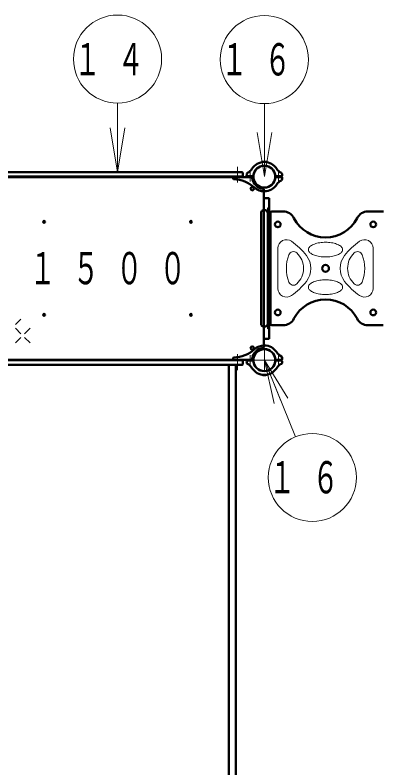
# Model space of a CAD drawing. Units: millimetres on the paper, scale 1:60. Extents: x -385 to 0, y -594 to 267.
# Drawn here: x -310.4 to -285.6, y 152.1 to 203.4 of the extents above; entities that cross this region are included whole.
import ezdxf

# ---------------------------------------------------------------- set-up
doc = ezdxf.new("R2010")
doc.units = ezdxf.units.MM
doc.linetypes.add('USER1', pattern=[4.5, 2.5, -2])
doc.linetypes.add('USER2', pattern=[6, 3, -1, 1, -1])
doc.layers.add('LY_1', color=140, linetype='Continuous', lineweight=50)
doc.styles.add('ＭＳ ゴシック', font='')
doc.styles.get('ＭＳ ゴシック').set_extended_font_data('MS Gothic')

msp = doc.modelspace()

# ---------------------------------------------------------------- linework, layer by layer
at = {"layer": 'LY_1', "color": 7, "lineweight": 13}
for p, q in [((-303.393, 192.749), (-303.393, 197.442)), ((-293.393, 192.432), (-293.393, 197.41)), ((-303.393, 192.749), (-303.893, 195.749)), ((-302.893, 195.749), (-303.393, 192.749)), ((-303.393, 192.749), (-303.393, 195.749)), ((-293.393, 192.432), (-293.893, 195.432)), ((-292.893, 195.432), (-293.393, 192.432)), ((-293.393, 192.432), (-293.393, 195.432)), ((-292.465, 184.81), (-292.465, 187.554)), ((-285.987, 184.81), (-285.987, 187.554)), ((-309.974, 182.725), (-310.349, 182.35)), ((-310.349, 182.1), (-309.974, 181.725)), ((-309.349, 182.1), (-309.724, 181.725)), ((-309.974, 181.475), (-310.349, 181.1)), ((-309.724, 181.475), (-309.349, 181.1)), ((-292.721, 176.966), (-293.393, 179.932)), ((-293.393, 179.932), (-291.796, 177.344)), ((-293.393, 179.932), (-292.259, 177.155)), ((-293.393, 179.932), (-291.261, 174.713))]:
    msp.add_line(p, q, dxfattribs=at)
at = {"layer": 'LY_1'}
for p, q in [((-293.56, 193.418), (-293.56, 193.421)), ((-293.226, 193.418), (-293.226, 193.421)), ((-303.393, 192.407), (-312.483, 192.407)), ((-294.935, 192.749), (-311.851, 192.749)), ((-294.935, 192.432), (-311.851, 192.432)), ((-303.393, 192.407), (-294.303, 192.407)), ((-295.517, 192.372), (-295.512, 192.284)), ((-294.174, 192.407), (-295.484, 192.407)), ((-294.851, 192.665), (-294.851, 192.515)), ((-294.6, 192.491), (-294.596, 192.613)), ((-294.174, 192.457), (-294.567, 192.457)), ((-292.612, 192.457), (-292.219, 192.457)), ((-292.612, 192.407), (-292.219, 192.407)), ((-292.186, 192.491), (-292.19, 192.622)), ((-292.186, 192.372), (-292.19, 192.251)), ((-293.418, 186.182), (-293.418, 191.522)), ((-293.393, 190.974), (-293.076, 190.974)), ((-293.076, 190.974), (-293.076, 181.39)), ((-293.62, 189.932), (-293.62, 182.432)), ((-293.166, 189.932), (-293.166, 182.432)), ((-292.976, 189.974), (-292.976, 182.39)), ((-292.893, 190.057), (-292.117, 190.057)), ((-285.286, 190.057), (-286.336, 190.057)), ((-293.418, 186.182), (-293.418, 180.842)), ((-292.893, 182.307), (-292.117, 182.307)), ((-285.301, 182.307), (-286.336, 182.307)), ((-293.393, 181.39), (-293.076, 181.39)), ((-295.517, 179.992), (-295.512, 180.079)), ((-292.186, 179.991), (-292.19, 180.113)), ((-303.393, 179.957), (-312.483, 179.957)), ((-294.901, 179.932), (-311.885, 179.932)), ((-294.901, 179.615), (-311.885, 179.615)), ((-303.393, 179.957), (-294.303, 179.957)), ((-295.81, 113.387), (-295.81, 179.615)), ((-294.174, 179.957), (-295.484, 179.957)), ((-295.343, 113.387), (-295.343, 179.615)), ((-294.851, 179.665), (-294.851, 179.882)), ((-294.6, 179.872), (-294.596, 179.751)), ((-294.174, 179.907), (-294.567, 179.907)), ((-292.612, 179.957), (-292.219, 179.957)), ((-292.612, 179.907), (-292.219, 179.907)), ((-292.186, 179.872), (-292.19, 179.741)), ((-293.56, 178.946), (-293.56, 178.943)), ((-293.226, 178.946), (-293.226, 178.943))]:
    msp.add_line(p, q, dxfattribs=at)
at = {"layer": 'LY_1', "color": 7, "linetype": 'USER2', "lineweight": 13}
for p, q in [((-295.226, 192.026), (-295.226, 193.111)), ((-294.351, 192.764), (-294.351, 192.1)), ((-292.435, 192.764), (-292.435, 192.1)), ((-293.393, 180.682), (-293.393, 179.182)), ((-295.226, 180.338), (-295.226, 179.252)), ((-294.351, 179.6), (-294.351, 180.264)), ((-292.435, 179.6), (-292.435, 180.264)), ((-292.643, 179.932), (-294.143, 179.932))]:
    msp.add_line(p, q, dxfattribs=at)
at = {"layer": 'LY_1', "color": 7, "linetype": 'USER1', "lineweight": 13}
msp.add_line((-293.076, 188.265), (-293.076, 184.099), dxfattribs=at)
at = {"layer": 'LY_1'}
for points in [[(-293.076, 190.299), (-293.13, 190.299), (-293.13, 189.565), (-293.076, 189.565)], [(-293.076, 182.065), (-293.13, 182.065), (-293.13, 182.799), (-293.076, 182.799)]]:
    msp.add_lwpolyline(points, close=True, dxfattribs=at)
at = {"layer": 'LY_1', "color": 7, "lineweight": 13}
for points in [[(-290.393, 187.46), (-290.388, 187.416), (-290.375, 187.373), (-290.353, 187.33), (-290.323, 187.289), (-290.284, 187.248), (-290.237, 187.21), (-290.182, 187.173), (-290.12, 187.138), (-290.051, 187.106), (-289.976, 187.077), (-289.895, 187.05), (-289.81, 187.027), (-289.719, 187.007), (-289.625, 186.99), (-289.528, 186.977), (-289.429, 186.967), (-289.328, 186.962), (-289.226, 186.96), (-289.125, 186.962), (-289.024, 186.967), (-288.924, 186.977), (-288.827, 186.99), (-288.733, 187.007), (-288.643, 187.027), (-288.557, 187.05), (-288.476, 187.077), (-288.401, 187.106), (-288.332, 187.138), (-288.271, 187.173), (-288.216, 187.21), (-288.169, 187.248), (-288.13, 187.289), (-288.099, 187.33), (-288.077, 187.373), (-288.064, 187.416), (-288.06, 187.46), (-288.064, 187.503), (-288.077, 187.547), (-288.099, 187.589), (-288.13, 187.631), (-288.169, 187.671), (-288.216, 187.71), (-288.271, 187.746), (-288.332, 187.781), (-288.401, 187.813), (-288.476, 187.843), (-288.557, 187.869), (-288.643, 187.893), (-288.733, 187.913), (-288.827, 187.93), (-288.924, 187.943), (-289.024, 187.952), (-289.125, 187.958), (-289.226, 187.96), (-289.328, 187.958), (-289.429, 187.952), (-289.528, 187.943), (-289.625, 187.93), (-289.719, 187.913), (-289.81, 187.893), (-289.895, 187.869), (-289.976, 187.843), (-290.051, 187.813), (-290.12, 187.781), (-290.182, 187.746), (-290.237, 187.71), (-290.284, 187.671), (-290.323, 187.631), (-290.353, 187.589), (-290.375, 187.547), (-290.388, 187.503)], [(-290.393, 184.904), (-290.388, 184.86), (-290.375, 184.817), (-290.353, 184.775), (-290.323, 184.733), (-290.284, 184.693), (-290.237, 184.654), (-290.182, 184.617), (-290.12, 184.583), (-290.051, 184.55), (-289.976, 184.521), (-289.895, 184.494), (-289.81, 184.471), (-289.719, 184.451), (-289.625, 184.434), (-289.528, 184.421), (-289.429, 184.412), (-289.328, 184.406), (-289.226, 184.404), (-289.125, 184.406), (-289.024, 184.412), (-288.924, 184.421), (-288.827, 184.434), (-288.733, 184.451), (-288.643, 184.471), (-288.557, 184.494), (-288.476, 184.521), (-288.401, 184.55), (-288.332, 184.583), (-288.271, 184.617), (-288.216, 184.654), (-288.169, 184.693), (-288.13, 184.733), (-288.099, 184.775), (-288.077, 184.817), (-288.064, 184.86), (-288.06, 184.904), (-288.064, 184.948), (-288.077, 184.991), (-288.099, 185.033), (-288.13, 185.075), (-288.169, 185.115), (-288.216, 185.154), (-288.271, 185.191), (-288.332, 185.225), (-288.401, 185.258), (-288.476, 185.287), (-288.557, 185.314), (-288.643, 185.337), (-288.733, 185.357), (-288.827, 185.374), (-288.924, 185.387), (-289.024, 185.396), (-289.125, 185.402), (-289.226, 185.404), (-289.328, 185.402), (-289.429, 185.396), (-289.528, 185.387), (-289.625, 185.374), (-289.719, 185.357), (-289.81, 185.337), (-289.895, 185.314), (-289.976, 185.287), (-290.051, 185.258), (-290.12, 185.225), (-290.182, 185.191), (-290.237, 185.154), (-290.284, 185.115), (-290.323, 185.075), (-290.353, 185.033), (-290.375, 184.991), (-290.388, 184.948)]]:
    msp.add_lwpolyline(points, close=True, dxfattribs=at)
for centre in [(-303.393, 200.442), (-293.393, 200.41), (-290.127, 171.936)]:
    msp.add_circle(centre, 3, dxfattribs=at)
at = {"layer": 'LY_1'}
for centre, radius in [((-293.393, 192.432), 0.743), ((-294.218, 191.607), 0.108), ((-308.393, 189.349), 0.0625), ((-298.393, 189.349), 0.0625), ((-292.476, 189.182), 0.192), ((-285.976, 189.182), 0.192), ((-289.226, 186.182), 0.233), ((-292.476, 183.182), 0.192), ((-285.976, 183.182), 0.192), ((-308.393, 183.015), 0.0625), ((-298.393, 183.015), 0.0625), ((-294.218, 180.757), 0.108), ((-293.393, 179.932), 0.743), ((-293.393, 179.932), 0.743)]:
    msp.add_circle(centre, radius, dxfattribs=at)
for centre, radius, start, end in [((-293.393, 192.432), 1, 90, 147.2728), ((-293.543, 193.421), 0.0167, 98.6269, 180), ((-293.393, 192.432), 1.017, 90, 98.6269), ((-293.393, 192.432), 1.017, 81.3731, 90), ((-293.393, 192.432), 1, 32.7272, 90), ((-293.243, 193.421), 0.0167, 0, 81.3731), ((-294.935, 193.423), 0.833, 297.4588, 327.2728), ((-293.393, 192.432), 0.75, 90, 175.7293), ((-293.393, 192.432), 0.75, 4.2707, 90), ((-291.851, 193.423), 0.833, 212.7272, 242.5412), ((-295.484, 192.374), 0.0333, 90, 183), ((-294.935, 192.665), 0.0833, 0, 90), ((-294.935, 192.515), 0.0833, 270, 0), ((-294.567, 192.49), 0.0333, 178, 270), ((-294.512, 192.61), 0.0833, 117.4588, 178), ((-294.303, 192.324), 0.0833, 6.7872, 90), ((-294.174, 192.49), 0.0333, 270, 355.7293), ((-294.174, 192.374), 0.0333, 4.2707, 90), ((-293.393, 192.432), 0.75, 184.2707, 270), ((-293.393, 192.432), 0.75, 270, 355.7293), ((-292.612, 192.49), 0.0333, 184.2707, 270), ((-292.612, 192.374), 0.0333, 90, 175.7293), ((-292.273, 192.61), 0.0833, 2, 62.5412), ((-292.219, 192.49), 0.0333, 270, 2), ((-292.219, 192.374), 0.0333, 358, 90), ((-295.479, 192.286), 0.0333, 183, 268.9158), ((-295.521, 190.087), 2.167, 47.7828, 88.9159), ((-293.393, 192.432), 0.833, 186.7872, 263.2128), ((-293.393, 192.432), 1, 270, 327.2728), ((-291.851, 191.441), 0.833, 117.4588, 147.2728), ((-292.273, 192.254), 0.0833, 297.4588, 358), ((-292.273, 192.254), 0.0833, 297.4588, 358), ((-293.393, 192.432), 1, 227.7828, 270), ((-293.501, 191.522), 0.0833, 0, 83.2128), ((-293.393, 189.932), 0.227, 0, 180), ((-292.893, 189.974), 0.0833, 90, 180), ((-292.117, 189.224), 0.833, 27.2117, 90), ((-286.336, 189.224), 0.833, 90, 152.7883), ((-289.226, 190.71), 2.417, 207.2117, 332.7883), ((-289.226, 181.654), 2.417, 27.2117, 152.7883), ((-292.117, 183.14), 0.833, 270, 332.7883), ((-286.336, 183.14), 0.833, 207.2117, 270), ((-293.393, 182.432), 0.227, 180, 0), ((-292.893, 182.39), 0.0833, 180, 270), ((-295.521, 182.277), 2.167, 271.0842, 312.2172), ((-293.393, 179.932), 0.833, 96.7872, 173.2128), ((-293.393, 179.932), 0.75, 90, 175.7293), ((-293.393, 179.932), 1, 90, 132.2172), ((-293.501, 180.842), 0.0833, 276.7872, 0), ((-293.393, 179.932), 1, 32.7272, 90), ((-293.393, 179.932), 0.75, 4.2707, 90), ((-295.479, 180.078), 0.0333, 91.0841, 177), ((-291.851, 180.923), 0.833, 212.7272, 242.5412), ((-292.273, 180.11), 0.0833, 2, 62.5412), ((-292.273, 180.11), 0.0833, 2, 62.5412), ((-295.484, 179.99), 0.0333, 177, 270), ((-294.901, 179.882), 0.05, 0, 90), ((-294.901, 179.665), 0.05, 270, 0), ((-294.567, 179.874), 0.0333, 90, 182), ((-294.512, 179.754), 0.0833, 182, 242.5412), ((-294.935, 178.941), 0.833, 32.7272, 62.5412), ((-294.303, 180.04), 0.0833, 270, 353.2128), ((-294.174, 179.99), 0.0333, 270, 355.7293), ((-294.174, 179.874), 0.0333, 4.2707, 90), ((-293.393, 179.932), 0.75, 184.2707, 270), ((-293.393, 179.932), 0.75, 270, 355.7293), ((-292.612, 179.99), 0.0333, 184.2707, 270), ((-292.612, 179.874), 0.0333, 90, 175.7293), ((-291.851, 178.941), 0.833, 117.4588, 147.2728), ((-292.273, 179.754), 0.0833, 297.4588, 358), ((-292.219, 179.99), 0.0333, 270, 2), ((-292.219, 179.874), 0.0333, 358, 90), ((-293.393, 179.932), 1, 212.7272, 270), ((-293.393, 179.932), 1, 270, 327.2728), ((-293.543, 178.943), 0.0167, 180, 261.3731), ((-293.393, 179.932), 1.017, 261.3731, 270), ((-293.393, 179.932), 1.017, 270, 278.6269), ((-293.243, 178.943), 0.0167, 278.6269, 0)]:
    msp.add_arc(centre, radius, start, end, dxfattribs=at)
at = {"layer": 'LY_1', "color": 7, "lineweight": 13}
for centre, radius, start, end in [((-291.882, 187.554), 0.583, 55.1553, 180), ((-294.215, 184.203), 4.667, 37.8346, 55.1553), ((-284.238, 184.203), 4.667, 124.8447, 142.1654), ((-286.571, 187.554), 0.583, 0, 124.8447), ((-291.413, 186.993), 0.333, 47.0818, 159.4705), ((-292.167, 186.182), 1.44, 312.9182, 47.0818), ((-286.286, 186.182), 1.44, 132.9182, 227.0818), ((-287.04, 186.993), 0.333, 20.5295, 132.9182), ((-289.248, 186.182), 2.645, 159.4705, 200.5295), ((-291.667, 186.182), 1.44, 322.1654, 37.8346), ((-286.786, 186.182), 1.44, 142.1654, 217.8346), ((-289.205, 186.182), 2.645, 339.4705, 20.5295), ((-291.413, 185.371), 0.333, 200.5295, 312.9182), ((-294.215, 188.161), 4.667, 304.8447, 322.1654), ((-284.238, 188.161), 4.667, 217.8346, 235.1553), ((-287.04, 185.371), 0.333, 227.0818, 339.4705), ((-291.882, 184.81), 0.583, 180, 304.8447), ((-286.571, 184.81), 0.583, 235.1553, 0)]:
    msp.add_arc(centre, radius, start, end, dxfattribs=at)

# ---------------------------------------------------------------- texts
at = {"layer": 'LY_1', "color": 7, "char_height": 2.199, "style": 'ＭＳ ゴシック'}
for s, insert, attachment_point in [('\\T1.64;\\W0.6;１４', (-303.393, 200.442), 5), ('\\T1.64;\\W0.6;１６', (-293.393, 200.41), 5), ('\\T1.64;\\W0.6;１５００', (-309.393, 186.182), 4), ('\\T1.64;\\W0.6;１６', (-290.127, 171.936), 5)]:
    msp.add_mtext(s, dxfattribs=dict(at, insert=insert, attachment_point=attachment_point))

doc.saveas('drawing.dxf')
